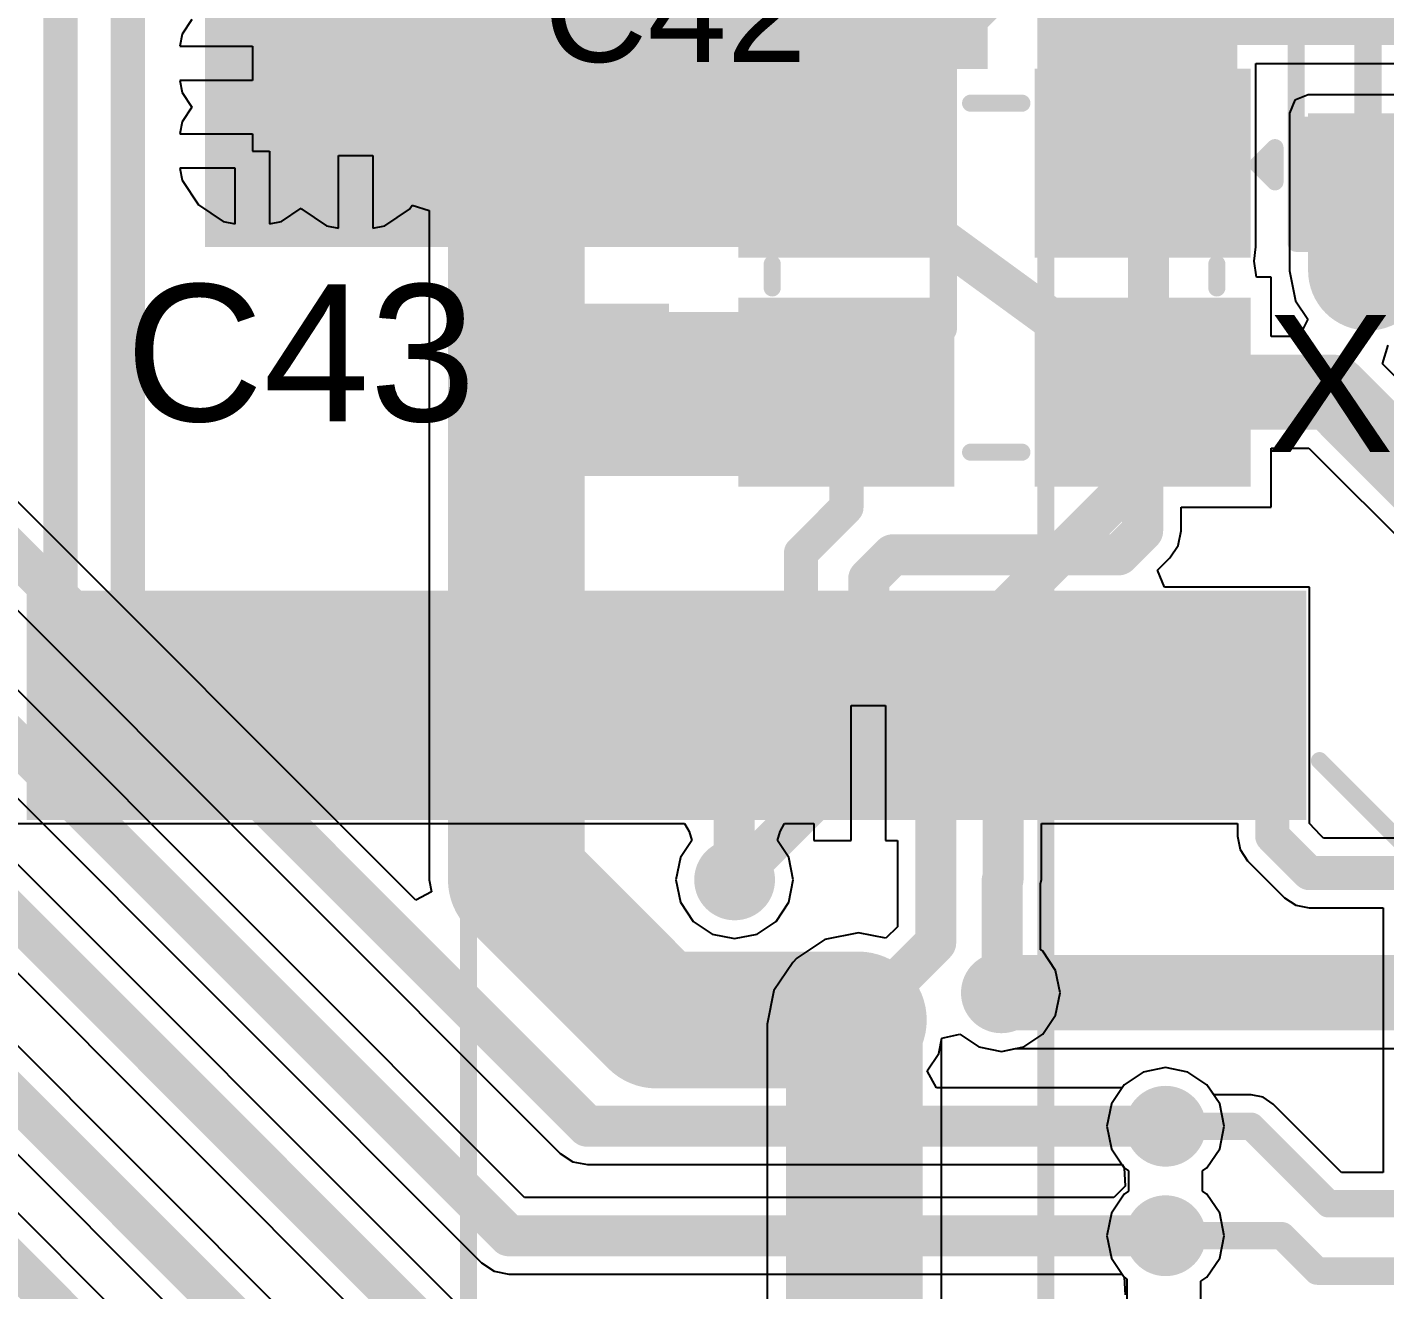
# Model space of a CAD drawing. Header units: millimetres. Extents: x -0.26 to 4.68, y -0.29 to 2.93.
# Drawn here: x 2.835 to 3.2319, y 1.4841 to 1.8532 of the extents above; entities that cross this region are included whole.
import ezdxf

# ---------------------------------------------------------------- set-up
doc = ezdxf.new("R2010")
doc.units = ezdxf.units.MM
doc.header["$MEASUREMENT"] = 0
for name, color, linetype in [('BottomLayer', 5, 'Continuous'), ('BottomSolder', 6, 'Continuous'), ('Mechanical1', 6, 'Continuous'), ('TopLayer', 1, 'Continuous'), ('TopOverlay', 2, 'Continuous'), ('TopPaste', 8, 'Continuous'), ('TopSolder', 216, 'Continuous'), ('ViaHoleLayer', 16, 'Continuous')]:
    doc.layers.add(name, color=color, linetype=linetype)
doc.styles.add('Arial', font='arial.ttf', dxfattribs={"height": 0.2})

# ---------------------------------------------------------------- blocks, each defined once
blk = doc.blocks.new('SMD3225_4P_24')
at = {"layer": 'TopLayer'}
for points in [[(-0.07086615, 0.05708665), (-0.01574805, 0.05708665), (-0.01574805, 0.00984255), (-0.07086615, 0.00984255)], [(0.01574805, 0.05708665), (0.07086615, 0.05708665), (0.07086615, 0.00984255), (0.01574805, 0.00984255)], [(-0.07086615, -0.00984245), (-0.01574805, -0.00984245), (-0.01574805, -0.05708655), (-0.07086615, -0.05708655)], [(0.01574805, -0.00984245), (0.07086615, -0.00984245), (0.07086615, -0.05708655), (0.01574805, -0.05708655)]]:
    blk.add_hatch(color=1, dxfattribs=at).paths.add_polyline_path(points)
at = {"layer": 'TopPaste'}
for points in [[(-0.07086615, 0.05708665), (-0.01574805, 0.05708665), (-0.01574805, 0.00984255), (-0.07086615, 0.00984255)], [(0.01574805, 0.05708665), (0.07086615, 0.05708665), (0.07086615, 0.00984255), (0.01574805, 0.00984255)], [(-0.07086615, -0.00984245), (-0.01574805, -0.00984245), (-0.01574805, -0.05708655), (-0.07086615, -0.05708655)], [(0.01574805, -0.00984245), (0.07086615, -0.00984245), (0.07086615, -0.05708655), (0.01574805, -0.05708655)]]:
    blk.add_hatch(color=8, dxfattribs=at).paths.add_polyline_path(points)
at = {"layer": 'TopSolder'}
for points in [[(-0.07486615, 0.06108665), (-0.01174805, 0.06108665), (-0.01174805, 0.00584255), (-0.07486615, 0.00584255)], [(0.01174805, 0.06108665), (0.07486615, 0.06108665), (0.07486615, 0.00584255), (0.01174805, 0.00584255)], [(-0.07486615, -0.00584245), (-0.01174805, -0.00584245), (-0.01174805, -0.06108655), (-0.07486615, -0.06108655)], [(0.01174805, -0.00584245), (0.07486615, -0.00584245), (0.07486615, -0.06108655), (0.01174805, -0.06108655)]]:
    blk.add_hatch(color=216, dxfattribs=at).paths.add_polyline_path(points)
at = {"layer": 'TopOverlay', "const_width": 0.005}
for points in [[(0.007, 0.051), (-0.008, 0.051)], [(-0.065, 0.003), (-0.065, -0.004)], [(0.065, 0.003), (0.065, -0.004)], [(-0.082, -0.028), (-0.082, -0.038)], [(-0.077, -0.033), (-0.082, -0.028)], [(-0.077, -0.033), (-0.082, -0.038)], [(0.007, -0.0509999), (-0.008, -0.0509999)]]:
    blk.add_lwpolyline(points, dxfattribs=at)
at = {"layer": 'TopOverlay', "const_width": 0.0025}
for points in [[(-0.00925, 0.051, 1), (-0.00675, 0.051, 1)], [(0.00575, 0.051, 1), (0.00825, 0.051, 1)], [(-0.06625, 0.003, 1), (-0.06375, 0.003, 1)], [(0.06375, 0.003, 1), (0.06625, 0.003, 1)], [(-0.06625, -0.004, 1), (-0.06375, -0.004, 1)], [(0.06375, -0.004, 1), (0.06625, -0.004, 1)], [(-0.08325, -0.028, 1), (-0.08075, -0.028, 1)], [(-0.08325, -0.028, 1), (-0.08075, -0.028, 1)], [(-0.07825, -0.033, 1), (-0.07575, -0.033, 1)], [(-0.07825, -0.033, 1), (-0.07575, -0.033, 1)], [(-0.08325, -0.038, 1), (-0.08075, -0.038, 1)], [(-0.08325, -0.038, 1), (-0.08075, -0.038, 1)], [(-0.00925, -0.0509999, 1), (-0.00675, -0.0509999, 1)], [(0.00575, -0.0509999, 1), (0.00825, -0.0509999, 1)]]:
    blk.add_lwpolyline(points, format="xyb", close=True, dxfattribs=at)
blk = doc.blocks.new('TQFP_100_14_14__26')
at = {"layer": 'TopLayer'}
for points in [[(-0.242126, -0.33267705), (-0.242126, -0.27362195), (-0.230315, -0.27362195), (-0.230315, -0.33267705)], [(-0.222441, -0.33267705), (-0.222441, -0.27362195), (-0.21063, -0.27362195), (-0.21063, -0.33267705)], [(-0.2027559, -0.33267705), (-0.2027559, -0.27362195), (-0.1909449, -0.27362195), (-0.1909449, -0.33267705)], [(-0.1830709, -0.33267705), (-0.1830709, -0.27362195), (-0.1712599, -0.27362195), (-0.1712599, -0.33267705)], [(-0.1633858, -0.33267705), (-0.1633858, -0.27362195), (-0.1515748, -0.27362195), (-0.1515748, -0.33267705)], [(-0.1437008, -0.33267705), (-0.1437008, -0.27362195), (-0.1318898, -0.27362195), (-0.1318898, -0.33267705)], [(-0.1240158, -0.33267705), (-0.1240158, -0.27362195), (-0.1122048, -0.27362195), (-0.1122048, -0.33267705)], [(-0.1043307, -0.33267705), (-0.1043307, -0.27362195), (-0.0925197, -0.27362195), (-0.0925197, -0.33267705)], [(-0.0846457, -0.33267705), (-0.0846457, -0.27362195), (-0.0728347, -0.27362195), (-0.0728347, -0.33267705)], [(-0.0649606, -0.33267705), (-0.0649606, -0.27362195), (-0.0531496, -0.27362195), (-0.0531496, -0.33267705)], [(-0.0452756, -0.33267705), (-0.0452756, -0.27362195), (-0.0334646, -0.27362195), (-0.0334646, -0.33267705)], [(-0.0255906, -0.33267705), (-0.0255906, -0.27362195), (-0.0137796, -0.27362195), (-0.0137796, -0.33267705)], [(-0.005905500000000001, -0.33267705), (-0.005905499999999998, -0.27362195), (0.005905500000000001, -0.27362195), (0.005905499999999998, -0.33267705)], [(0.0137795, -0.33267705), (0.0137795, -0.27362195), (0.0255905, -0.27362195), (0.0255905, -0.33267705)], [(0.0334646, -0.33267705), (0.0334646, -0.27362195), (0.0452756, -0.27362195), (0.0452756, -0.33267705)], [(0.0531496, -0.33267705), (0.0531496, -0.27362195), (0.0649606, -0.27362195), (0.0649606, -0.33267705)], [(0.0728346, -0.33267705), (0.0728346, -0.27362195), (0.0846456, -0.27362195), (0.0846456, -0.33267705)], [(0.0925197, -0.33267705), (0.0925197, -0.27362195), (0.1043307, -0.27362195), (0.1043307, -0.33267705)], [(0.1122047, -0.33267705), (0.1122047, -0.27362195), (0.1240157, -0.27362195), (0.1240157, -0.33267705)]]:
    blk.add_hatch(color=1, dxfattribs=at).paths.add_polyline_path(points)
at = {"layer": 'TopPaste'}
for points in [[(-0.242126, -0.33267705), (-0.242126, -0.27362195), (-0.230315, -0.27362195), (-0.230315, -0.33267705)], [(-0.222441, -0.33267705), (-0.222441, -0.27362195), (-0.21063, -0.27362195), (-0.21063, -0.33267705)], [(-0.2027559, -0.33267705), (-0.2027559, -0.27362195), (-0.1909449, -0.27362195), (-0.1909449, -0.33267705)], [(-0.1830709, -0.33267705), (-0.1830709, -0.27362195), (-0.1712599, -0.27362195), (-0.1712599, -0.33267705)], [(-0.1633858, -0.33267705), (-0.1633858, -0.27362195), (-0.1515748, -0.27362195), (-0.1515748, -0.33267705)], [(-0.1437008, -0.33267705), (-0.1437008, -0.27362195), (-0.1318898, -0.27362195), (-0.1318898, -0.33267705)], [(-0.1240158, -0.33267705), (-0.1240158, -0.27362195), (-0.1122048, -0.27362195), (-0.1122048, -0.33267705)], [(-0.1043307, -0.33267705), (-0.1043307, -0.27362195), (-0.0925197, -0.27362195), (-0.0925197, -0.33267705)], [(-0.0846457, -0.33267705), (-0.0846457, -0.27362195), (-0.0728347, -0.27362195), (-0.0728347, -0.33267705)], [(-0.0649606, -0.33267705), (-0.0649606, -0.27362195), (-0.0531496, -0.27362195), (-0.0531496, -0.33267705)], [(-0.0452756, -0.33267705), (-0.0452756, -0.27362195), (-0.0334646, -0.27362195), (-0.0334646, -0.33267705)], [(-0.0255906, -0.33267705), (-0.0255906, -0.27362195), (-0.0137796, -0.27362195), (-0.0137796, -0.33267705)], [(-0.005905500000000001, -0.33267705), (-0.005905499999999998, -0.27362195), (0.005905500000000001, -0.27362195), (0.005905499999999998, -0.33267705)], [(0.0137795, -0.33267705), (0.0137795, -0.27362195), (0.0255905, -0.27362195), (0.0255905, -0.33267705)], [(0.0334646, -0.33267705), (0.0334646, -0.27362195), (0.0452756, -0.27362195), (0.0452756, -0.33267705)], [(0.0531496, -0.33267705), (0.0531496, -0.27362195), (0.0649606, -0.27362195), (0.0649606, -0.33267705)], [(0.0728346, -0.33267705), (0.0728346, -0.27362195), (0.0846456, -0.27362195), (0.0846456, -0.33267705)], [(0.0925197, -0.33267705), (0.0925197, -0.27362195), (0.1043307, -0.27362195), (0.1043307, -0.33267705)], [(0.1122047, -0.33267705), (0.1122047, -0.27362195), (0.1240157, -0.27362195), (0.1240157, -0.33267705)]]:
    blk.add_hatch(color=8, dxfattribs=at).paths.add_polyline_path(points)
at = {"layer": 'TopSolder'}
for points in [[(-0.246126, -0.33667705), (-0.246126, -0.26962195), (-0.226315, -0.26962195), (-0.226315, -0.33667705)], [(-0.226441, -0.33667705), (-0.226441, -0.26962195), (-0.20663, -0.26962195), (-0.20663, -0.33667705)], [(-0.2067559, -0.33667705), (-0.2067559, -0.26962195), (-0.1869449, -0.26962195), (-0.1869449, -0.33667705)], [(-0.1870709, -0.33667705), (-0.1870709, -0.26962195), (-0.1672599, -0.26962195), (-0.1672599, -0.33667705)], [(-0.1673858, -0.33667705), (-0.1673858, -0.26962195), (-0.1475748, -0.26962195), (-0.1475748, -0.33667705)], [(-0.1477008, -0.33667705), (-0.1477008, -0.26962195), (-0.1278898, -0.26962195), (-0.1278898, -0.33667705)], [(-0.1280158, -0.33667705), (-0.1280158, -0.26962195), (-0.1082048, -0.26962195), (-0.1082048, -0.33667705)], [(-0.1083307, -0.33667705), (-0.1083307, -0.26962195), (-0.0885197, -0.26962195), (-0.0885197, -0.33667705)], [(-0.0886457, -0.33667705), (-0.0886457, -0.26962195), (-0.0688347, -0.26962195), (-0.0688347, -0.33667705)], [(-0.0689606, -0.33667705), (-0.0689606, -0.26962195), (-0.0491496, -0.26962195), (-0.0491496, -0.33667705)], [(-0.0492756, -0.33667705), (-0.0492756, -0.26962195), (-0.0294646, -0.26962195), (-0.0294646, -0.33667705)], [(-0.0295906, -0.33667705), (-0.0295906, -0.26962195), (-0.0097796, -0.26962195), (-0.009779600000000001, -0.33667705)], [(-0.009905500000000001, -0.33667705), (-0.0099055, -0.26962195), (0.009905500000000001, -0.26962195), (0.0099055, -0.33667705)], [(0.009779499999999998, -0.33667705), (0.009779500000000002, -0.26962195), (0.0295905, -0.26962195), (0.0295905, -0.33667705)], [(0.0294646, -0.33667705), (0.0294646, -0.26962195), (0.0492756, -0.26962195), (0.0492756, -0.33667705)], [(0.0491496, -0.33667705), (0.0491496, -0.26962195), (0.0689606, -0.26962195), (0.0689606, -0.33667705)], [(0.0688346, -0.33667705), (0.0688346, -0.26962195), (0.0886456, -0.26962195), (0.0886456, -0.33667705)], [(0.0885197, -0.33667705), (0.0885197, -0.26962195), (0.1083307, -0.26962195), (0.1083307, -0.33667705)], [(0.1082047, -0.33667705), (0.1082047, -0.26962195), (0.1280157, -0.26962195), (0.1280157, -0.33667705)]]:
    blk.add_hatch(color=216, dxfattribs=at).paths.add_polyline_path(points)
at = {"layer": 'TopOverlay', "const_width": 0.005}
blk.add_lwpolyline([(-0.25, -0.2869998), (-0.284, -0.2529998)], dxfattribs=at)
at = {"layer": 'TopOverlay', "const_width": 0.0025}
blk.add_lwpolyline([(-0.25125, -0.2869998, 1), (-0.24875, -0.2869998, 1)], format="xyb", close=True, dxfattribs=at)
blk = doc.blocks.new('R___0603_53')
at = {"layer": 'TopLayer'}
for points in [[(-0.015, 0.0175), (-0.015, -0.0175), (-0.045, -0.0175), (-0.045, 0.0175)], [(0.045, 0.0175), (0.045, -0.0175), (0.015, -0.0175), (0.015, 0.0175)]]:
    blk.add_hatch(color=1, dxfattribs=at).paths.add_polyline_path(points)
at = {"layer": 'TopPaste'}
for points in [[(-0.015, 0.0175), (-0.015, -0.0175), (-0.045, -0.0175), (-0.045, 0.0175)], [(0.045, 0.0175), (0.045, -0.0175), (0.015, -0.0175), (0.015, 0.0175)]]:
    blk.add_hatch(color=8, dxfattribs=at).paths.add_polyline_path(points)
at = {"layer": 'TopSolder'}
for points in [[(-0.011, 0.0215), (-0.011, -0.0215), (-0.049, -0.0215), (-0.049, 0.0215)], [(0.049, 0.0215), (0.049, -0.0215), (0.011, -0.0215), (0.011, 0.0215)]]:
    blk.add_hatch(color=216, dxfattribs=at).paths.add_polyline_path(points)
at = {"layer": 'TopOverlay', "const_width": 0.005}
for points in [[(-0.048, 0.021), (0.048, 0.021)], [(-0.048, 0.021), (-0.048, -0.021)], [(0.048, 0.021), (0.048, -0.021)], [(-0.048, -0.021), (0.048, -0.021)]]:
    blk.add_lwpolyline(points, dxfattribs=at)
at = {"layer": 'TopOverlay', "const_width": 0.0025}
for points in [[(-0.04925, 0.021, 1), (-0.04675, 0.021, 1)], [(-0.04925, 0.021, 1), (-0.04675, 0.021, 1)], [(0.04675, 0.021, 1), (0.04925, 0.021, 1)], [(0.04675, 0.021, 1), (0.04925, 0.021, 1)], [(-0.04925, -0.021, 1), (-0.04675, -0.021, 1)], [(-0.04925, -0.021, 1), (-0.04675, -0.021, 1)], [(0.04675, -0.021, 1), (0.04925, -0.021, 1)], [(0.04675, -0.021, 1), (0.04925, -0.021, 1)]]:
    blk.add_lwpolyline(points, format="xyb", close=True, dxfattribs=at)
blk = doc.blocks.new('ZIO_101954_95')
at = {"layer": 'Mechanical1', "const_width": 0.005}
blk.add_lwpolyline([(0.719, -1.74), (0.719, 0.057)], dxfattribs=at)
blk = doc.blocks.new('1_5_____RGB_OLED_97')
at = {"layer": 'Mechanical1', "const_width": 0.005}
blk.add_lwpolyline([(0.7399999, -1.666), (-0.74, -1.6660001)], dxfattribs=at)
blk = doc.blocks.new('C___0603_159')
at = {"layer": 'TopLayer'}
for points in [[(-0.015, 0.0175), (-0.015, -0.0175), (-0.045, -0.0175), (-0.045, 0.0175)], [(0.045, 0.0175), (0.045, -0.0175), (0.015, -0.0175), (0.015, 0.0175)]]:
    blk.add_hatch(color=1, dxfattribs=at).paths.add_polyline_path(points)
at = {"layer": 'TopPaste'}
for points in [[(-0.015, 0.0175), (-0.015, -0.0175), (-0.045, -0.0175), (-0.045, 0.0175)], [(0.045, 0.0175), (0.045, -0.0175), (0.015, -0.0175), (0.015, 0.0175)]]:
    blk.add_hatch(color=8, dxfattribs=at).paths.add_polyline_path(points)
at = {"layer": 'TopSolder'}
for points in [[(-0.0126378, 0.0198622), (-0.0126378, -0.0198622), (-0.0473622, -0.0198622), (-0.0473622, 0.0198622)], [(0.0473622, 0.0198622), (0.0473622, -0.0198622), (0.0126378, -0.0198622), (0.0126378, 0.0198622)]]:
    blk.add_hatch(color=216, dxfattribs=at).paths.add_polyline_path(points)
at = {"layer": 'TopOverlay', "const_width": 0.005}
for points in [[(-0.049, 0.021), (-0.018, 0.021)], [(-0.049, 0.021), (-0.049, -0.021)], [(0.018, 0.021), (0.049, 0.021)], [(0.049, 0.021), (0.049, -0.021)], [(-0.049, -0.021), (-0.018, -0.021)], [(0.018, -0.021), (0.049, -0.021)]]:
    blk.add_lwpolyline(points, dxfattribs=at)
at = {"layer": 'TopOverlay', "const_width": 0.0025}
for points in [[(-0.05025, 0.021, 1), (-0.04775, 0.021, 1)], [(-0.05025, 0.021, 1), (-0.04775, 0.021, 1)], [(-0.01925, 0.021, 1), (-0.01675, 0.021, 1)], [(0.01675, 0.021, 1), (0.01925, 0.021, 1)], [(0.04775, 0.021, 1), (0.05025, 0.021, 1)], [(0.04775, 0.021, 1), (0.05025, 0.021, 1)], [(-0.05025, -0.021, 1), (-0.04775, -0.021, 1)], [(-0.05025, -0.021, 1), (-0.04775, -0.021, 1)], [(-0.01925, -0.021, 1), (-0.01675, -0.021, 1)], [(0.01675, -0.021, 1), (0.01925, -0.021, 1)], [(0.04775, -0.021, 1), (0.05025, -0.021, 1)], [(0.04775, -0.021, 1), (0.05025, -0.021, 1)]]:
    blk.add_lwpolyline(points, format="xyb", close=True, dxfattribs=at)
blk = doc.blocks.new('C___0603_160')
at = {"layer": 'TopLayer'}
for points in [[(-0.015, 0.0175), (-0.015, -0.0175), (-0.045, -0.0175), (-0.045, 0.0175)], [(0.045, 0.0175), (0.045, -0.0175), (0.015, -0.0175), (0.015, 0.0175)]]:
    blk.add_hatch(color=1, dxfattribs=at).paths.add_polyline_path(points)
at = {"layer": 'TopPaste'}
for points in [[(-0.015, 0.0175), (-0.015, -0.0175), (-0.045, -0.0175), (-0.045, 0.0175)], [(0.045, 0.0175), (0.045, -0.0175), (0.015, -0.0175), (0.015, 0.0175)]]:
    blk.add_hatch(color=8, dxfattribs=at).paths.add_polyline_path(points)
at = {"layer": 'TopSolder'}
for points in [[(-0.0126378, 0.0198622), (-0.0126378, -0.0198622), (-0.0473622, -0.0198622), (-0.0473622, 0.0198622)], [(0.0473622, 0.0198622), (0.0473622, -0.0198622), (0.0126378, -0.0198622), (0.0126378, 0.0198622)]]:
    blk.add_hatch(color=216, dxfattribs=at).paths.add_polyline_path(points)
at = {"layer": 'TopOverlay', "const_width": 0.005}
for points in [[(-0.049, 0.021), (-0.018, 0.021)], [(-0.049, -0.021), (-0.049, 0.021)], [(0.018, 0.021), (0.049, 0.021)], [(0.049, -0.021), (0.049, 0.021)], [(-0.049, -0.021), (-0.018, -0.021)], [(0.018, -0.021), (0.049, -0.021)]]:
    blk.add_lwpolyline(points, dxfattribs=at)
at = {"layer": 'TopOverlay', "const_width": 0.0025}
for points in [[(-0.05025, 0.021, 1), (-0.04775, 0.021, 1)], [(-0.05025, 0.021, 1), (-0.04775, 0.021, 1)], [(-0.01925, 0.021, 1), (-0.01675, 0.021, 1)], [(0.01675, 0.021, 1), (0.01925, 0.021, 1)], [(0.04775, 0.021, 1), (0.05025, 0.021, 1)], [(0.04775, 0.021, 1), (0.05025, 0.021, 1)], [(-0.05025, -0.021, 1), (-0.04775, -0.021, 1)], [(-0.05025, -0.021, 1), (-0.04775, -0.021, 1)], [(-0.01925, -0.021, 1), (-0.01675, -0.021, 1)], [(0.01675, -0.021, 1), (0.01925, -0.021, 1)], [(0.04775, -0.021, 1), (0.05025, -0.021, 1)], [(0.04775, -0.021, 1), (0.05025, -0.021, 1)]]:
    blk.add_lwpolyline(points, format="xyb", close=True, dxfattribs=at)

msp = doc.modelspace()

# ---------------------------------------------------------------- hatches: boundary and pattern name
at = {"layer": 'BottomLayer'}
h = msp.add_hatch(color=5, dxfattribs=at)
edge = h.paths.add_edge_path()
edge.add_arc((2.9008226, 1.8426154), 0.011811, 0, 360)
h = msp.add_hatch(color=5, dxfattribs=at)
edge = h.paths.add_edge_path()
edge.add_arc((2.931, 1.8413334), 0.011811, 0, 360)
h = msp.add_hatch(color=5, dxfattribs=at)
edge = h.paths.add_edge_path()
edge.add_arc((3.1628226, 1.8408226), 0.011811, 0, 360)
h = msp.add_hatch(color=5, dxfattribs=at)
edge = h.paths.add_edge_path()
edge.add_arc((2.9008226, 1.8169488), 0.011811, 0, 360)
h = msp.add_hatch(color=5, dxfattribs=at)
edge = h.paths.add_edge_path()
edge.add_arc((2.931, 1.8156668), 0.011811, 0, 360)
h = msp.add_hatch(color=5, dxfattribs=at)
edge = h.paths.add_edge_path()
edge.add_arc((3.227, 1.782), 0.011811, 0, 360)
h = msp.add_hatch(color=5, dxfattribs=at)
edge = h.paths.add_edge_path()
edge.add_arc((3.0368226, 1.7479486), 0.011811, 0, 360)
h = msp.add_hatch(color=5, dxfattribs=at)
edge = h.paths.add_edge_path()
edge.add_arc((3.0418226, 1.6039486), 0.011811, 0, 360)
h = msp.add_hatch(color=5, dxfattribs=at)
edge = h.paths.add_edge_path()
edge.add_arc((3.1198226, 1.5709486), 0.011811, 0, 360)
h = msp.add_hatch(color=5, dxfattribs=at)
edge = h.paths.add_edge_path()
edge.add_arc((3.078, 1.563), 0.011811, 0, 360)
h = msp.add_hatch(color=5, dxfattribs=at)
edge = h.paths.add_edge_path()
edge.add_arc((3.1678226, 1.5319486), 0.011811, 0, 360)
h = msp.add_hatch(color=5, dxfattribs=at)
edge = h.paths.add_edge_path()
edge.add_arc((3.1678226, 1.4999486), 0.011811, 0, 360)
at = {"layer": 'BottomSolder'}
h = msp.add_hatch(color=6, dxfattribs=at)
edge = h.paths.add_edge_path()
edge.add_arc((2.9008226, 1.8426154), 0.0059055, 0, 360)
h = msp.add_hatch(color=6, dxfattribs=at)
edge = h.paths.add_edge_path()
edge.add_arc((2.931, 1.8413334), 0.0059055, 0, 360)
h = msp.add_hatch(color=6, dxfattribs=at)
edge = h.paths.add_edge_path()
edge.add_arc((3.1628226, 1.8408226), 0.0059055, 0, 360)
h = msp.add_hatch(color=6, dxfattribs=at)
edge = h.paths.add_edge_path()
edge.add_arc((2.9008226, 1.8169488), 0.0059055, 0, 360)
h = msp.add_hatch(color=6, dxfattribs=at)
edge = h.paths.add_edge_path()
edge.add_arc((2.931, 1.8156668), 0.0059055, 0, 360)
h = msp.add_hatch(color=6, dxfattribs=at)
edge = h.paths.add_edge_path()
edge.add_arc((3.227, 1.782), 0.0059055, 0, 360)
h = msp.add_hatch(color=6, dxfattribs=at)
edge = h.paths.add_edge_path()
edge.add_arc((3.0368226, 1.7479486), 0.0059055, 0, 360)
h = msp.add_hatch(color=6, dxfattribs=at)
edge = h.paths.add_edge_path()
edge.add_arc((3.0418226, 1.6039486), 0.0059055, 0, 360)
h = msp.add_hatch(color=6, dxfattribs=at)
edge = h.paths.add_edge_path()
edge.add_arc((3.1198226, 1.5709486), 0.0059055, 0, 360)
h = msp.add_hatch(color=6, dxfattribs=at)
edge = h.paths.add_edge_path()
edge.add_arc((3.078, 1.563), 0.0059055, 0, 360)
h = msp.add_hatch(color=6, dxfattribs=at)
edge = h.paths.add_edge_path()
edge.add_arc((3.1678226, 1.5319486), 0.0059055, 0, 360)
h = msp.add_hatch(color=6, dxfattribs=at)
edge = h.paths.add_edge_path()
edge.add_arc((3.1678226, 1.4999486), 0.0059055, 0, 360)
at = {"layer": 'TopLayer'}
for points in [[(2.9528226, 1.9849486), (2.887, 1.9849486), (2.887, 1.7889486), (2.9528226, 1.7889486)], [(3.0462084, 1.7889486), (3.1022084, 1.7889486), (3.1022084, 1.8919486), (3.0462084, 1.8919486)], [(3.0978226, 1.8409486), (3.1158226, 1.8409486), (3.1158226, 1.8919486), (3.0978226, 1.8919486)], [(3.1328226, 1.7889486), (3.1888226, 1.7889486), (3.1888226, 1.8919486), (3.1328226, 1.8919486)], [(3.133, 1.848), (3.248, 1.848), (3.248, 1.8919486), (3.133, 1.8919486)], [(2.9008226, 1.7889486), (3.1022084, 1.7889486), (3.1022084, 1.859), (2.9008226, 1.859)], [(3.2095, 1.792), (3.2445, 1.792), (3.2445, 1.828), (3.2095, 1.828)], [(2.9848226, 1.7219486), (3.1028226, 1.7219486), (3.1028226, 1.7699486), (2.9848226, 1.7699486)]]:
    msp.add_hatch(color=1, dxfattribs=at).paths.add_polyline_path(points)
h = msp.add_hatch(color=1, dxfattribs=at)
edge = h.paths.add_edge_path()
edge.add_arc((2.9008226, 1.8426154), 0.011811, 0, 360)
h = msp.add_hatch(color=1, dxfattribs=at)
edge = h.paths.add_edge_path()
edge.add_arc((2.931, 1.8413334), 0.011811, 0, 360)
h = msp.add_hatch(color=1, dxfattribs=at)
edge = h.paths.add_edge_path()
edge.add_arc((3.1628226, 1.8408226), 0.011811, 0, 360)
h = msp.add_hatch(color=1, dxfattribs=at)
edge = h.paths.add_edge_path()
edge.add_arc((2.9008226, 1.8169488), 0.011811, 0, 360)
h = msp.add_hatch(color=1, dxfattribs=at)
edge = h.paths.add_edge_path()
edge.add_arc((2.931, 1.8156668), 0.011811, 0, 360)
h = msp.add_hatch(color=1, dxfattribs=at)
edge = h.paths.add_edge_path()
edge.add_arc((3.227, 1.782), 0.011811, 0, 360)
h = msp.add_hatch(color=1, dxfattribs=at)
edge = h.paths.add_edge_path()
edge.add_arc((3.0368226, 1.7479486), 0.011811, 0, 360)
h = msp.add_hatch(color=1, dxfattribs=at)
edge = h.paths.add_edge_path()
edge.add_arc((3.0418226, 1.6039486), 0.011811, 0, 360)
h = msp.add_hatch(color=1, dxfattribs=at)
edge = h.paths.add_edge_path()
edge.add_arc((3.1198226, 1.5709486), 0.011811, 0, 360)
h = msp.add_hatch(color=1, dxfattribs=at)
edge = h.paths.add_edge_path()
edge.add_arc((3.078, 1.563), 0.011811, 0, 360)
h = msp.add_hatch(color=1, dxfattribs=at)
edge = h.paths.add_edge_path()
edge.add_arc((3.1678226, 1.5319486), 0.011811, 0, 360)
h = msp.add_hatch(color=1, dxfattribs=at)
edge = h.paths.add_edge_path()
edge.add_arc((3.1678226, 1.4999486), 0.011811, 0, 360)
at = {"layer": 'TopSolder'}
h = msp.add_hatch(color=216, dxfattribs=at)
edge = h.paths.add_edge_path()
edge.add_arc((2.9008226, 1.8426154), 0.0059055, 0, 360)
h = msp.add_hatch(color=216, dxfattribs=at)
edge = h.paths.add_edge_path()
edge.add_arc((2.931, 1.8413334), 0.0059055, 0, 360)
h = msp.add_hatch(color=216, dxfattribs=at)
edge = h.paths.add_edge_path()
edge.add_arc((3.1628226, 1.8408226), 0.0059055, 0, 360)
h = msp.add_hatch(color=216, dxfattribs=at)
edge = h.paths.add_edge_path()
edge.add_arc((2.9008226, 1.8169488), 0.0059055, 0, 360)
h = msp.add_hatch(color=216, dxfattribs=at)
edge = h.paths.add_edge_path()
edge.add_arc((2.931, 1.8156668), 0.0059055, 0, 360)
h = msp.add_hatch(color=216, dxfattribs=at)
edge = h.paths.add_edge_path()
edge.add_arc((3.227, 1.782), 0.0059055, 0, 360)
h = msp.add_hatch(color=216, dxfattribs=at)
edge = h.paths.add_edge_path()
edge.add_arc((3.0368226, 1.7479486), 0.0059055, 0, 360)
h = msp.add_hatch(color=216, dxfattribs=at)
edge = h.paths.add_edge_path()
edge.add_arc((3.0418226, 1.6039486), 0.0059055, 0, 360)
h = msp.add_hatch(color=216, dxfattribs=at)
edge = h.paths.add_edge_path()
edge.add_arc((3.1198226, 1.5709486), 0.0059055, 0, 360)
h = msp.add_hatch(color=216, dxfattribs=at)
edge = h.paths.add_edge_path()
edge.add_arc((3.078, 1.563), 0.0059055, 0, 360)
h = msp.add_hatch(color=216, dxfattribs=at)
edge = h.paths.add_edge_path()
edge.add_arc((3.1678226, 1.5319486), 0.0059055, 0, 360)
h = msp.add_hatch(color=216, dxfattribs=at)
edge = h.paths.add_edge_path()
edge.add_arc((3.1678226, 1.4999486), 0.0059055, 0, 360)
at = {"layer": 'ViaHoleLayer'}
h = msp.add_hatch(color=16, dxfattribs=at)
edge = h.paths.add_edge_path()
edge.add_arc((2.9008226, 1.8426154), 0.0059055, 0, 360)
h = msp.add_hatch(color=16, dxfattribs=at)
edge = h.paths.add_edge_path()
edge.add_arc((2.931, 1.8413334), 0.0059055, 0, 360)
h = msp.add_hatch(color=16, dxfattribs=at)
edge = h.paths.add_edge_path()
edge.add_arc((3.1628226, 1.8408226), 0.0059055, 0, 360)
h = msp.add_hatch(color=16, dxfattribs=at)
edge = h.paths.add_edge_path()
edge.add_arc((2.9008226, 1.8169488), 0.0059055, 0, 360)
h = msp.add_hatch(color=16, dxfattribs=at)
edge = h.paths.add_edge_path()
edge.add_arc((2.931, 1.8156668), 0.0059055, 0, 360)
h = msp.add_hatch(color=16, dxfattribs=at)
edge = h.paths.add_edge_path()
edge.add_arc((3.227, 1.782), 0.0059055, 0, 360)
h = msp.add_hatch(color=16, dxfattribs=at)
edge = h.paths.add_edge_path()
edge.add_arc((3.0368226, 1.7479486), 0.0059055, 0, 360)
h = msp.add_hatch(color=16, dxfattribs=at)
edge = h.paths.add_edge_path()
edge.add_arc((3.0418226, 1.6039486), 0.0059055, 0, 360)
h = msp.add_hatch(color=16, dxfattribs=at)
edge = h.paths.add_edge_path()
edge.add_arc((3.1198226, 1.5709486), 0.0059055, 0, 360)
h = msp.add_hatch(color=16, dxfattribs=at)
edge = h.paths.add_edge_path()
edge.add_arc((3.078, 1.563), 0.0059055, 0, 360)
h = msp.add_hatch(color=16, dxfattribs=at)
edge = h.paths.add_edge_path()
edge.add_arc((3.1678226, 1.5319486), 0.0059055, 0, 360)
h = msp.add_hatch(color=16, dxfattribs=at)
edge = h.paths.add_edge_path()
edge.add_arc((3.1678226, 1.4999486), 0.0059055, 0, 360)

# ---------------------------------------------------------------- linework, layer by layer
at = {"layer": 'BottomLayer'}
for p, q in [((2.8831656, 1.8554487), (2.8802771, 1.8511256)), ((2.8802771, 1.8511256), (2.8795789, 1.8476154)), ((2.8795789, 1.8476154), (2.9008226, 1.8476154)), ((2.9008226, 1.8476154), (2.9008226, 1.8376154)), ((2.9008226, 1.8376154), (2.8795789, 1.8376154)), ((2.8795789, 1.8376154), (2.8802771, 1.8341052)), ((2.8802771, 1.8341052), (2.8831656, 1.8297821)), ((2.8831656, 1.8297821), (2.8802771, 1.825459)), ((2.8802771, 1.825459), (2.8795789, 1.8219488)), ((2.8795789, 1.8219488), (2.9008226, 1.8219488)), ((2.9008226, 1.8219488), (2.9008226, 1.8169488)), ((2.9008226, 1.8169488), (2.9058226, 1.8169488)), ((2.9058226, 1.8169488), (2.9058226, 1.7957051)), ((2.926, 1.7944231), (2.926, 1.8156668)), ((2.926, 1.8156668), (2.936, 1.8156668)), ((2.936, 1.8156668), (2.936, 1.7944231)), ((2.8958226, 1.8119488), (2.8795789, 1.8119488)), ((2.8795789, 1.8119488), (2.8802771, 1.8084386)), ((2.8958226, 1.7957051), (2.8958226, 1.8119488)), ((2.8802771, 1.8084386), (2.8850977, 1.8012239)), ((2.8850977, 1.8012239), (2.8923124, 1.7964033)), ((2.9093328, 1.7964033), (2.9150756, 1.8002404)), ((2.9150756, 1.8002404), (2.9152751, 1.7999419)), ((2.9152751, 1.7999419), (2.9224898, 1.7951213)), ((2.9395102, 1.7951213), (2.9467249, 1.7999419)), ((2.9467249, 1.7999419), (2.9475102, 1.8011172)), ((2.9475102, 1.8011172), (2.9525102, 1.7996004)), ((2.9525102, 1.7996004), (2.9525102, 1.604)), ((2.8923124, 1.7964033), (2.8958226, 1.7957051)), ((2.9058226, 1.7957051), (2.9093328, 1.7964033)), ((2.9224898, 1.7951213), (2.926, 1.7944231)), ((2.936, 1.7944231), (2.9395102, 1.7951213)), ((2.948608, 1.5979883), (2.7558263, 1.7907701)), ((2.74325, 1.771624), (2.9908558, 1.5240183)), ((2.980432, 1.5111641), (2.739717, 1.7518792)), ((2.7271407, 1.7327331), (2.9678556, 1.4920183)), ((2.9614323, 1.4791641), (2.7247796, 1.7158168)), ((2.7122033, 1.6966707), (2.948856, 1.460018)), ((2.939432, 1.4481641), (2.7092561, 1.6783401)), ((2.6966798, 1.659194), (2.9268556, 1.4290183)), ((2.9212765, 1.4175846), (2.694982, 1.6438792)), ((2.9525102, 1.604), (2.9532161, 1.6004514)), ((2.9532161, 1.6004514), (2.948608, 1.5979883)), ((3.1015495, 1.5532455), (3.1024373, 1.5577088)), ((3.1024373, 1.5577088), (3.1077027, 1.5588286)), ((3.1077027, 1.5588286), (3.1132633, 1.555113)), ((3.0981543, 1.5481641), (3.1015495, 1.5532455)), ((3.1132633, 1.555113), (3.1198226, 1.5538083)), ((3.1198226, 1.5538083), (3.1239793, 1.5546351)), ((3.1239793, 1.5546351), (3.2439486, 1.5546351)), ((3.1678226, 1.5490889), (3.1612633, 1.5477842)), ((3.1743819, 1.5477842), (3.1678226, 1.5490889)), ((3.1008268, 1.5431641), (3.0981543, 1.5481641)), ((3.1612633, 1.5477842), (3.1557026, 1.5440686)), ((3.1799426, 1.5440686), (3.1743819, 1.5477842)), ((3.1550982, 1.5431641), (3.1008268, 1.5431641)), ((3.1557026, 1.5440686), (3.1550982, 1.5431641)), ((3.1836582, 1.5385079), (3.1799426, 1.5440686)), ((3.1849629, 1.5319486), (3.1836582, 1.5385079)), ((3.1836582, 1.5253893), (3.1849629, 1.5319486)), ((3.1799426, 1.5198286), (3.1836582, 1.5253893)), ((2.9908558, 1.5240183), (2.990856, 1.524018)), ((2.990856, 1.524018), (2.9944946, 1.5215868)), ((2.9944946, 1.5215868), (2.9987866, 1.520733)), ((2.9987866, 1.520733), (2.9987871, 1.5207331)), ((2.9987871, 1.5207331), (3.1550982, 1.5207331)), ((3.1550982, 1.5207331), (3.1557026, 1.5198286)), ((3.1557026, 1.5198286), (3.1557033, 1.5198281)), ((3.1557033, 1.5198281), (3.1560591, 1.5144345)), ((3.1786357, 1.5189554), (3.1799426, 1.5198286)), ((3.1786357, 1.5129418), (3.1786357, 1.5189554)), ((3.1560591, 1.5144345), (3.1527458, 1.5111641)), ((3.1799426, 1.5120686), (3.1786357, 1.5129418)), ((3.1527458, 1.5111641), (2.980432, 1.5111641)), ((3.1836582, 1.5065079), (3.1799426, 1.5120686)), ((3.1849629, 1.4999486), (3.1836582, 1.5065079)), ((3.1836582, 1.4933893), (3.1849629, 1.4999486)), ((3.1799426, 1.4878286), (3.1836582, 1.4933893)), ((2.9678556, 1.4920183), (2.9678558, 1.492018)), ((2.9678558, 1.492018), (2.9714944, 1.4895868)), ((2.9714944, 1.4895868), (2.9757864, 1.488733)), ((2.9757864, 1.488733), (2.9757869, 1.4887331)), ((2.9757869, 1.4887331), (3.1550982, 1.4887331)), ((3.1550982, 1.4887331), (3.1557026, 1.4878286)), ((3.1557026, 1.4878286), (3.1557156, 1.4878199)), ((3.1557156, 1.4878199), (3.1560082, 1.4826792)), ((3.1781357, 1.4866213), (3.1799426, 1.4878286)), ((3.1781357, 1.4806077), (3.1781357, 1.4866213))]:
    msp.add_line(p, q, dxfattribs=at)
for points, const_width in [([(2.978, 1.604), (2.978, 1.944)], 0.04), ([(3.1028226, 1.8458226), (3.123, 1.866)], 0.008), ([(3.213, 1.866), (3.227, 1.852)], 0.008), ([(3.227, 1.782), (3.227, 1.852)], 0.008), ([(3.1028226, 1.7649486), (3.1028226, 1.8458226)], 0.008), ([(3.1628226, 1.8099486), (3.1628226, 1.8408226)], 0.012), ([(3.1628226, 1.7249486), (3.1628226, 1.8099486)], 0.012), ([(2.7478957, 1.7828395), (2.9987866, 1.5319486)], 0.012), ([(3.0858226, 1.7479486), (3.1028226, 1.7649486)], 0.008), ([(3.0368226, 1.7479486), (3.0858226, 1.7479486)], 0.008), ([(2.7317864, 1.7439486), (2.9757864, 1.4999486)], 0.012), ([(3.0418226, 1.6039486), (3.1628226, 1.7249486)], 0.012), ([(2.716849, 1.7078862), (2.9567866, 1.4679486)], 0.012), ([(2.7013255, 1.6704095), (2.9347864, 1.4369486)], 0.012), ([(2.6870514, 1.6359486), (2.9166309, 1.4063691)], 0.012), ([(2.978, 1.604), (3.019, 1.563)], 0.04), ([(3.019, 1.563), (3.078, 1.563)], 0.04), ([(3.1198226, 1.5709486), (3.2439486, 1.5709486)], 0.022), ([(2.9987866, 1.5319486), (3.1678226, 1.5319486)], 0.012), ([(2.9757864, 1.4999486), (3.1678226, 1.4999486)], 0.012)]:
    msp.add_lwpolyline(points, dxfattribs=dict(at, const_width=const_width))
for points, const_width in [([(3.225, 1.852, 1), (3.229, 1.852, 1)], 0.004), ([(3.225, 1.852, 1), (3.229, 1.852, 1)], 0.004), ([(3.1008226, 1.8458226, 1), (3.1048226, 1.8458226, 1)], 0.004), ([(3.1008226, 1.8458226, 1), (3.1048226, 1.8458226, 1)], 0.004), ([(3.1598226, 1.8408226, 1), (3.1658226, 1.8408226, 1)], 0.006), ([(3.1598226, 1.8099486, 1), (3.1658226, 1.8099486, 1)], 0.006), ([(3.1598226, 1.8099486, 1), (3.1658226, 1.8099486, 1)], 0.006), ([(3.225, 1.782, 1), (3.229, 1.782, 1)], 0.004), ([(3.1008226, 1.7649486, 1), (3.1048226, 1.7649486, 1)], 0.004), ([(3.1008226, 1.7649486, 1), (3.1048226, 1.7649486, 1)], 0.004), ([(3.0348226, 1.7479486, 1), (3.0388226, 1.7479486, 1)], 0.004), ([(3.0838226, 1.7479486, 1), (3.0878226, 1.7479486, 1)], 0.004), ([(3.0838226, 1.7479486, 1), (3.0878226, 1.7479486, 1)], 0.004), ([(3.1598226, 1.7249486, 1), (3.1658226, 1.7249486, 1)], 0.006), ([(3.1598226, 1.7249486, 1), (3.1658226, 1.7249486, 1)], 0.006), ([(2.968, 1.604, 1), (2.988, 1.604, 1)], 0.02), ([(2.968, 1.604, 1), (2.988, 1.604, 1)], 0.02), ([(3.0388226, 1.6039486, 1), (3.0448226, 1.6039486, 1)], 0.006), ([(3.009, 1.563, 1), (3.029, 1.563, 1)], 0.02), ([(3.009, 1.563, 1), (3.029, 1.563, 1)], 0.02), ([(3.068, 1.563, 1), (3.088, 1.563, 1)], 0.02), ([(3.1143226, 1.5709486, 1), (3.1253226, 1.5709486, 1)], 0.011), ([(2.9957866, 1.5319486, 1), (3.0017866, 1.5319486, 1)], 0.006), ([(2.9957866, 1.5319486, 1), (3.0017866, 1.5319486, 1)], 0.006), ([(3.1648226, 1.5319486, 1), (3.1708226, 1.5319486, 1)], 0.006), ([(2.9727864, 1.4999486, 1), (2.9787864, 1.4999486, 1)], 0.006), ([(2.9727864, 1.4999486, 1), (2.9787864, 1.4999486, 1)], 0.006), ([(3.1648226, 1.4999486, 1), (3.1708226, 1.4999486, 1)], 0.006)]:
    msp.add_lwpolyline(points, format="xyb", close=True, dxfattribs=dict(at, const_width=const_width))
at = {"layer": 'TopLayer'}
for p, q in [((3.1942346, 1.7897503), (3.1942346, 1.842588)), ((3.1942346, 1.842588), (3.248, 1.842588)), ((3.2056731, 1.8318269), (3.204088, 1.828)), ((3.2095, 1.833412), (3.2056731, 1.8318269)), ((3.2445, 1.833412), (3.2095, 1.833412)), ((3.204088, 1.828), (3.204088, 1.8081448)), ((3.204088, 1.8081448), (3.2040592, 1.808)), ((3.2040592, 1.808), (3.2040592, 1.782)), ((3.1936889, 1.7847911), (3.1942347, 1.7889487)), ((3.1942347, 1.7889487), (3.1942346, 1.7897503)), ((3.194449, 1.780106), (3.1936889, 1.7847911)), ((3.1986887, 1.780106), (3.194449, 1.780106)), ((3.1986887, 1.7627975), (3.1986887, 1.780106)), ((3.2040592, 1.782), (3.2058055, 1.7732209)), ((3.2058055, 1.7732209), (3.2094293, 1.7677975)), ((3.2094293, 1.7677975), (3.2069249, 1.7627975)), ((3.2069249, 1.7627975), (3.1986887, 1.7627975)), ((3.2312619, 1.7548089), (3.2329076, 1.7602343)), ((3.2609228, 1.725148), (3.2312619, 1.7548089)), ((3.1986887, 1.712862), (3.1986887, 1.7301705)), ((3.1986887, 1.7301705), (3.2097587, 1.7301705)), ((3.2097587, 1.7301705), (3.2426301, 1.6972991)), ((3.1723452, 1.7059786), (3.1723452, 1.712862)), ((3.1723452, 1.712862), (3.1986887, 1.712862)), ((3.1714915, 1.7016861), (3.1723453, 1.7059781)), ((3.1723453, 1.7059781), (3.1723452, 1.7059786)), ((3.1690603, 1.6980475), (3.1714915, 1.7016861)), ((3.1654889, 1.6944761), (3.16906, 1.6980473)), ((3.16906, 1.6980473), (3.1690603, 1.6980475)), ((3.16756, 1.6894761), (3.1654889, 1.6944761)), ((3.2099486, 1.6894761), (3.16756, 1.6894761)), ((3.2099486, 1.6204213), (3.2099486, 1.6894761)), ((3.075933, 1.6154211), (3.075933, 1.6549487)), ((3.075933, 1.6549487), (3.085933, 1.6549487)), ((3.085933, 1.6549487), (3.085933, 1.6154211)), ((2.7198404, 1.6204211), (3.0272168, 1.6204211)), ((3.0272168, 1.6204211), (3.0285319, 1.6181183)), ((3.0551133, 1.6181183), (3.0564284, 1.6204211)), ((3.0564284, 1.6204211), (3.0650274, 1.6204211)), ((3.0650274, 1.6204211), (3.0650274, 1.6154211)), ((3.1315184, 1.6040369), (3.1315184, 1.6204211)), ((3.1315184, 1.6204211), (3.1888472, 1.6204211)), ((3.1888472, 1.6204211), (3.1888472, 1.6167281)), ((3.2099487, 1.6204212), (3.2099486, 1.6204213)), ((3.2099488, 1.6204212), (3.2099487, 1.6204212)), ((3.2131655, 1.6170249), (3.2099488, 1.6204212)), ((3.0285319, 1.6181183), (3.0292699, 1.6154211)), ((3.0543753, 1.6154211), (3.0551133, 1.6181183)), ((3.1888472, 1.6167281), (3.1896233, 1.6128263)), ((3.2140459, 1.6161445), (3.2131655, 1.6170249)), ((3.3438226, 1.6161445), (3.2140459, 1.6161445)), ((3.0292699, 1.6154211), (3.025987, 1.6105079)), ((3.0576582, 1.6105079), (3.0543753, 1.6154211)), ((3.0650274, 1.6154211), (3.075933, 1.6154211)), ((3.085933, 1.6154211), (3.0894024, 1.6154211)), ((3.0894024, 1.6154211), (3.0894024, 1.5902635)), ((3.1896233, 1.6128263), (3.1918335, 1.6095185)), ((3.025987, 1.6105079), (3.0246823, 1.6039486)), ((3.0589629, 1.6039486), (3.0576582, 1.6105079)), ((3.1918335, 1.6095185), (3.202613, 1.598739)), ((3.0246823, 1.6039486), (3.025987, 1.5973893)), ((3.0576582, 1.5973893), (3.0589629, 1.6039486)), ((3.1312782, 1.6028284), (3.1315185, 1.6040364)), ((3.1315185, 1.6040364), (3.1315184, 1.6040369)), ((3.1312782, 1.5835125), (3.1312782, 1.6028284)), ((3.025987, 1.5973893), (3.0297026, 1.5918286)), ((3.0539426, 1.5918286), (3.0576582, 1.5973893)), ((3.202613, 1.598739), (3.2059208, 1.5965288)), ((3.2059208, 1.5965288), (3.2098226, 1.5957527)), ((3.2098226, 1.5957527), (3.2314447, 1.5957527)), ((3.2314447, 1.5957527), (3.2314447, 1.5574289)), ((3.0297026, 1.5918286), (3.0352633, 1.588113)), ((3.0352633, 1.588113), (3.0418226, 1.5868083)), ((3.0418226, 1.5868083), (3.0483819, 1.588113)), ((3.0483819, 1.588113), (3.0539426, 1.5918286)), ((3.078, 1.5884898), (3.0682455, 1.5865495)), ((3.0860312, 1.5868923), (3.078, 1.5884898)), ((3.0894024, 1.5902635), (3.0860312, 1.5868923)), ((3.0682455, 1.5865495), (3.059976, 1.581024)), ((3.059976, 1.581024), (3.0587986, 1.5798466)), ((3.1319426, 1.5830686), (3.1312782, 1.5835125)), ((3.1356582, 1.5775079), (3.1319426, 1.5830686)), ((3.0587986, 1.5798466), (3.0532731, 1.5715771)), ((3.1369629, 1.5709486), (3.1356582, 1.5775079)), ((3.0532731, 1.5715771), (3.0513328, 1.5618226)), ((3.1356582, 1.5643893), (3.1369629, 1.5709486)), ((3.1319426, 1.5588286), (3.1356582, 1.5643893)), ((3.0513328, 1.5618226), (3.0513328, 1.3719486)), ((3.1023124, 1.5570808), (3.1024373, 1.5577088)), ((3.1023124, 1.3825068), (3.1023124, 1.5570808)), ((3.1024373, 1.5577088), (3.1077027, 1.5588286)), ((3.1077027, 1.5588286), (3.1132633, 1.555113)), ((3.1263819, 1.555113), (3.1319426, 1.5588286)), ((3.2314447, 1.5574289), (3.2314447, 1.5184556)), ((3.1132633, 1.555113), (3.1198226, 1.5538083)), ((3.1198226, 1.5538083), (3.1263819, 1.555113)), ((3.1678226, 1.5490889), (3.1612633, 1.5477842)), ((3.1743819, 1.5477842), (3.1678226, 1.5490889)), ((3.1612633, 1.5477842), (3.1557026, 1.5440686)), ((3.1799426, 1.5440686), (3.1743819, 1.5477842)), ((3.1557026, 1.5440686), (3.151987, 1.5385079)), ((3.1819095, 1.5411249), (3.1799426, 1.5440686)), ((3.1928226, 1.5411249), (3.1819095, 1.5411249)), ((3.1963342, 1.5404264), (3.1928226, 1.5411249)), ((3.1993112, 1.5384372), (3.1963342, 1.5404264)), ((3.151987, 1.5385079), (3.1506823, 1.5319486)), ((3.2192928, 1.5184556), (3.1993112, 1.5384372)), ((3.1506823, 1.5319486), (3.151987, 1.5253893)), ((3.151987, 1.5253893), (3.1557026, 1.5198286)), ((3.1557026, 1.5198286), (3.1570095, 1.5189554)), ((3.1570095, 1.5189554), (3.1570095, 1.5129418)), ((3.2314447, 1.5184556), (3.2192928, 1.5184556)), ((3.1570095, 1.5129418), (3.1557026, 1.5120686)), ((3.1557026, 1.5120686), (3.151987, 1.5065079)), ((3.151987, 1.5065079), (3.1506823, 1.4999486)), ((3.1506823, 1.4999486), (3.151987, 1.4933893)), ((3.151987, 1.4933893), (3.1557026, 1.4878286)), ((3.1557026, 1.4878286), (3.1565095, 1.4872895)), ((3.1565095, 1.4872895), (3.1565095, 1.4812759))]:
    msp.add_line(p, q, dxfattribs=at)
for points, const_width in [([(2.8643974, 1.6549486), (2.8643974, 1.8902125)], 0.01), ([(2.8447124, 1.6549486), (2.8447124, 1.8820588)], 0.01), ([(3.227, 1.782), (3.227, 1.808)], 0.035), ([(3.0745155, 1.8134131), (3.0960746, 1.795791)], 0.012), ([(3.0960746, 1.795791), (3.1395706, 1.7641061)], 0.012), ([(3.1395706, 1.7641061), (3.1611297, 1.746484)], 0.012), ([(3.1611297, 1.746484), (3.216516, 1.746484)], 0.022), ([(3.216516, 1.746484), (3.2541655, 1.7088345)], 0.022), ([(3.0745155, 1.7128065), (3.0745155, 1.746484)], 0.01), ([(3.1611297, 1.7059781), (3.1611297, 1.746484)], 0.012), ([(3.0612478, 1.6995388), (3.0745155, 1.7128065)], 0.01), ([(3.1541002, 1.6989486), (3.1611297, 1.7059781)], 0.012), ([(3.0612478, 1.6549486), (3.0612478, 1.6995388)], 0.01), ([(3.0810274, 1.6919191), (3.0880569, 1.6989486)], 0.012), ([(3.0880569, 1.6989486), (3.1541002, 1.6989486)], 0.012), ([(3.0810274, 1.6550431), (3.0810274, 1.6919191)], 0.012), ([(3.0415628, 1.6549486), (3.0416573, 1.6548541)], 0.012), ([(3.0416573, 1.6041139), (3.0416573, 1.6548541)], 0.012), ([(3.0809329, 1.6549486), (3.0810274, 1.6550431)], 0.012), ([(3.1006179, 1.5856179), (3.1006179, 1.6549486)], 0.012), ([(3.1990431, 1.6167281), (3.1990431, 1.6549486)], 0.01), ([(3.1200627, 1.6547084), (3.1203029, 1.6549486)], 0.008), ([(3.1203029, 1.6040364), (3.1203029, 1.631421)], 0.012), ([(3.1990431, 1.6167281), (3.2098226, 1.6059486)], 0.01), ([(3.0416573, 1.6041139), (3.0418226, 1.6039486)], 0.012), ([(3.1200627, 1.6037962), (3.1203029, 1.6040364)], 0.012), ([(3.1200627, 1.5711887), (3.1200627, 1.6037962)], 0.012), ([(3.2098226, 1.6059486), (3.3438226, 1.6059486)], 0.01), ([(3.078, 1.563), (3.1006179, 1.5856179)], 0.012), ([(3.0768226, 1.5618226), (3.078, 1.563)], 0.04), ([(3.0768226, 1.3719486), (3.0768226, 1.5618226)], 0.04), ([(3.1198226, 1.5709486), (3.1200627, 1.5711887)], 0.012), ([(3.1678226, 1.5319486), (3.1928226, 1.5319486)], 0.008), ([(3.1928226, 1.5319486), (3.2154919, 1.5092793)], 0.008), ([(3.2154919, 1.5092793), (3.2659722, 1.5092793)], 0.008), ([(3.1678226, 1.4999486), (3.2018226, 1.4999486)], 0.008), ([(3.2018226, 1.4999486), (3.2121769, 1.4895943)], 0.008), ([(3.2121769, 1.4895943), (3.2659722, 1.4895943)], 0.008)]:
    msp.add_lwpolyline(points, dxfattribs=dict(at, const_width=const_width))
for points, const_width in [([(3.21825, 1.808, 1), (3.23575, 1.808, 1)], 0.0175), ([(3.0715155, 1.8134131, 1), (3.0775155, 1.8134131, 1)], 0.006), ([(3.0930746, 1.795791, 1), (3.0990746, 1.795791, 1)], 0.006), ([(3.0930746, 1.795791, 1), (3.0990746, 1.795791, 1)], 0.006), ([(3.21825, 1.782, 1), (3.23575, 1.782, 1)], 0.0175), ([(3.1365706, 1.7641061, 1), (3.1425706, 1.7641061, 1)], 0.006), ([(3.1365706, 1.7641061, 1), (3.1425706, 1.7641061, 1)], 0.006), ([(3.1556297, 1.746484, 1), (3.1666297, 1.746484, 1)], 0.011), ([(3.211016, 1.746484, 1), (3.222016, 1.746484, 1)], 0.011), ([(3.211016, 1.746484, 1), (3.222016, 1.746484, 1)], 0.011), ([(3.0720155, 1.746484, 1), (3.0770155, 1.746484, 1)], 0.005), ([(3.1581297, 1.746484, 1), (3.1641297, 1.746484, 1)], 0.006), ([(3.1581297, 1.746484, 1), (3.1641297, 1.746484, 1)], 0.006), ([(3.0720155, 1.7128065, 1), (3.0770155, 1.7128065, 1)], 0.005), ([(3.0720155, 1.7128065, 1), (3.0770155, 1.7128065, 1)], 0.005), ([(3.1581297, 1.7059781, 1), (3.1641297, 1.7059781, 1)], 0.006), ([(3.1581297, 1.7059781, 1), (3.1641297, 1.7059781, 1)], 0.006), ([(3.0587478, 1.6995388, 1), (3.0637478, 1.6995388, 1)], 0.005), ([(3.0587478, 1.6995388, 1), (3.0637478, 1.6995388, 1)], 0.005), ([(3.0850569, 1.6989486, 1), (3.0910569, 1.6989486, 1)], 0.006), ([(3.0850569, 1.6989486, 1), (3.0910569, 1.6989486, 1)], 0.006), ([(3.1511002, 1.6989486, 1), (3.1571002, 1.6989486, 1)], 0.006), ([(3.1511002, 1.6989486, 1), (3.1571002, 1.6989486, 1)], 0.006), ([(3.0780274, 1.6919191, 1), (3.0840274, 1.6919191, 1)], 0.006), ([(3.0780274, 1.6919191, 1), (3.0840274, 1.6919191, 1)], 0.006), ([(2.8422124, 1.6549486, 1), (2.8472124, 1.6549486, 1)], 0.005), ([(2.8618974, 1.6549486, 1), (2.8668974, 1.6549486, 1)], 0.005), ([(3.0385628, 1.6549486, 1), (3.0445628, 1.6549486, 1)], 0.006), ([(3.0386573, 1.6548541, 1), (3.0446573, 1.6548541, 1)], 0.006), ([(3.0386573, 1.6548541, 1), (3.0446573, 1.6548541, 1)], 0.006), ([(3.0587478, 1.6549486, 1), (3.0637478, 1.6549486, 1)], 0.005), ([(3.0779329, 1.6549486, 1), (3.0839329, 1.6549486, 1)], 0.006), ([(3.0780274, 1.6550431, 1), (3.0840274, 1.6550431, 1)], 0.006), ([(3.0780274, 1.6550431, 1), (3.0840274, 1.6550431, 1)], 0.006), ([(3.0976179, 1.6549486, 1), (3.1036179, 1.6549486, 1)], 0.006), ([(3.1965431, 1.6549486, 1), (3.2015431, 1.6549486, 1)], 0.005), ([(3.1180627, 1.6547084, 1), (3.1220627, 1.6547084, 1)], 0.004), ([(3.1183029, 1.6549486, 1), (3.1223029, 1.6549486, 1)], 0.004), ([(3.1173029, 1.631421, 1), (3.1233029, 1.631421, 1)], 0.006), ([(3.1965431, 1.6167281, 1), (3.2015431, 1.6167281, 1)], 0.005), ([(3.1965431, 1.6167281, 1), (3.2015431, 1.6167281, 1)], 0.005), ([(3.0386573, 1.6041139, 1), (3.0446573, 1.6041139, 1)], 0.006), ([(3.0386573, 1.6041139, 1), (3.0446573, 1.6041139, 1)], 0.006), ([(3.0388226, 1.6039486, 1), (3.0448226, 1.6039486, 1)], 0.006), ([(3.1170627, 1.6037962, 1), (3.1230627, 1.6037962, 1)], 0.006), ([(3.1170627, 1.6037962, 1), (3.1230627, 1.6037962, 1)], 0.006), ([(3.1173029, 1.6040364, 1), (3.1233029, 1.6040364, 1)], 0.006), ([(3.1173029, 1.6040364, 1), (3.1233029, 1.6040364, 1)], 0.006), ([(3.2073226, 1.6059486, 1), (3.2123226, 1.6059486, 1)], 0.005), ([(3.2073226, 1.6059486, 1), (3.2123226, 1.6059486, 1)], 0.005), ([(3.0976179, 1.5856179, 1), (3.1036179, 1.5856179, 1)], 0.006), ([(3.0976179, 1.5856179, 1), (3.1036179, 1.5856179, 1)], 0.006), ([(3.0668226, 1.5618226, 1), (3.0868226, 1.5618226, 1)], 0.02), ([(3.0668226, 1.5618226, 1), (3.0868226, 1.5618226, 1)], 0.02), ([(3.068, 1.563, 1), (3.088, 1.563, 1)], 0.02), ([(3.1168226, 1.5709486, 1), (3.1228226, 1.5709486, 1)], 0.006), ([(3.1170627, 1.5711887, 1), (3.1230627, 1.5711887, 1)], 0.006), ([(3.1170627, 1.5711887, 1), (3.1230627, 1.5711887, 1)], 0.006), ([(3.075, 1.563, 1), (3.081, 1.563, 1)], 0.006), ([(3.1658226, 1.5319486, 1), (3.1698226, 1.5319486, 1)], 0.004), ([(3.1908226, 1.5319486, 1), (3.1948226, 1.5319486, 1)], 0.004), ([(3.1908226, 1.5319486, 1), (3.1948226, 1.5319486, 1)], 0.004), ([(3.2134919, 1.5092793, 1), (3.2174919, 1.5092793, 1)], 0.004), ([(3.2134919, 1.5092793, 1), (3.2174919, 1.5092793, 1)], 0.004), ([(3.1658226, 1.4999486, 1), (3.1698226, 1.4999486, 1)], 0.004), ([(3.1998226, 1.4999486, 1), (3.2038226, 1.4999486, 1)], 0.004), ([(3.1998226, 1.4999486, 1), (3.2038226, 1.4999486, 1)], 0.004), ([(3.2101769, 1.4895943, 1), (3.2141769, 1.4895943, 1)], 0.004), ([(3.2101769, 1.4895943, 1), (3.2141769, 1.4895943, 1)], 0.004)]:
    msp.add_lwpolyline(points, format="xyb", close=True, dxfattribs=dict(at, const_width=const_width))

# ---------------------------------------------------------------- block references
for name, p in [('ZIO_101954_95', (2.244999, 2.219996)), ('C___0603_160', (3.1278226, 1.8699486))]:
    msp.add_blockref(name, p)
for name, p, rotation in [('1_5_____RGB_OLED_97', (1.4668226, 1.3789486), 90), ('R___0603_53', (3.227, 1.838), 90), ('SMD3225_4P_24', (3.1178226, 1.7799486), 180), ('C___0603_159', (3.0028226, 1.7849486), 90), ('TQFP_100_14_14__26', (2.9628226, 1.3517991), 180)]:
    msp.add_blockref(name, p, dxfattribs=dict(rotation=rotation))

# ---------------------------------------------------------------- texts
at = {"layer": 'TopOverlay', "style": 'Arial'}
for s, height, p in [('C42', 0.03, (2.986013, 1.8430049)), ('C43', 0.04, (2.8636839, 1.7380065)), ('X1', 0.04, (3.197342, 1.7290065))]:
    msp.add_text(s, height=height, dxfattribs=at).set_placement(p)

doc.saveas('drawing.dxf')
